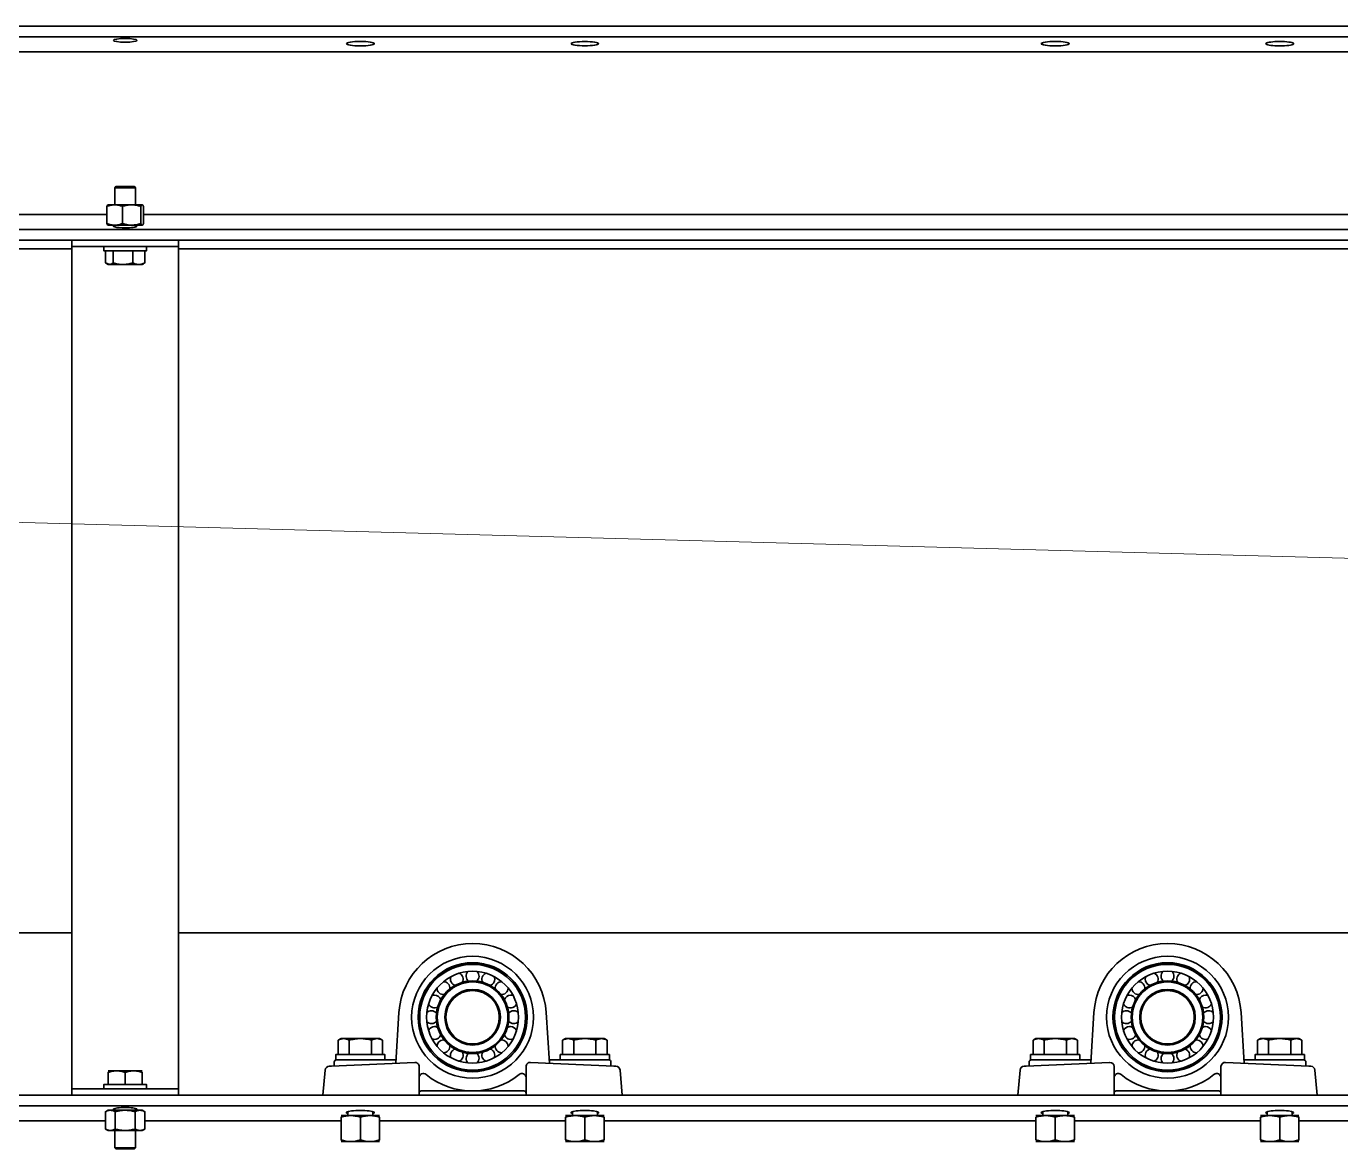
# Model space of a CAD drawing. Header units: millimetres. Extents: x -8400 to 8400, y -5940 to 5940.
# Drawn here: x -4693 to -4078, y 3916 to 4441 of the extents above; entities that cross this region are included whole.
import ezdxf

# ---------------------------------------------------------------- set-up
doc = ezdxf.new("R2010")
doc.units = ezdxf.units.MM
doc.layers.add('粗实线层', color=7, linetype='Continuous', lineweight=35)
doc.layers.add('细实线层', color=7, linetype='Continuous', lineweight=18)

# ---------------------------------------------------------------- blocks, each defined once
blk = doc.blocks.new('*X13')
at = {"layer": '细实线层', "color": 0}
blk.add_line((0, 0), (-2359.72, 63.78), dxfattribs=at)

msp = doc.modelspace()

# ---------------------------------------------------------------- linework, layer by layer
at = {"layer": '粗实线层', "linetype": 'Continuous', "lineweight": 35}
for points in [[(-1771.342, 4438.337), (-1771.342, 4440.77), (-5571.342, 4440.77), (-5571.342, 4438.337)], [(-1771.342, 4435.771), (-5571.342, 4435.771)], [(-5528.295, 4428.77), (-1814.389, 4428.77)], [(-4641.476, 4357.271), (-4641.476, 4365.284), (-4641.963, 4365.77), (-4642.077, 4365.77), (-4642.414, 4365.77), (-4642.956, 4365.77), (-4643.675, 4365.77), (-4644.534, 4365.77), (-4645.487, 4365.77), (-4646.484, 4365.77), (-4647.474, 4365.77), (-4648.405, 4365.77), (-4649.228, 4365.77), (-4649.901, 4365.77), (-4650.387, 4365.77), (-4650.637, 4365.77), (-4650.721, 4365.77), (-4651.208, 4365.284), (-4651.208, 4357.271)], [(-4641.476, 4365.284), (-4641.584, 4365.284), (-4641.905, 4365.284), (-4642.422, 4365.284), (-4643.115, 4365.284), (-4643.951, 4365.284), (-4644.893, 4365.284), (-4645.901, 4365.284), (-4646.927, 4365.284), (-4647.928, 4365.284), (-4648.858, 4365.284), (-4649.676, 4365.284), (-4650.346, 4365.284), (-4650.837, 4365.284), (-4651.114, 4365.284), (-4651.208, 4365.284)], [(-4654.829, 4352.771), (-5528.295, 4352.771)], [(-4654.875, 4356.556), (-4654.727, 4356.852), (-4654.578, 4357.078), (-4654.502, 4357.161), (-4654.427, 4357.221), (-4654.411, 4357.231)], [(-4654.414, 4357.229), (-4654.342, 4357.271), (-4654.208, 4357.271), (-4653.81, 4357.271), (-4653.162, 4357.271), (-4652.285, 4357.271), (-4651.21, 4357.271), (-4650.033, 4357.271), (-4648.745, 4357.271), (-4647.383, 4357.271), (-4645.99, 4357.271), (-4644.607, 4357.271), (-4643.278, 4357.271), (-4643.817, 4357.258), (-4644.356, 4357.222), (-4644.892, 4357.161), (-4645.427, 4357.079), (-4645.694, 4357.03), (-4645.961, 4356.976), (-4646.094, 4356.947), (-4646.227, 4356.916), (-4646.36, 4356.885), (-4646.493, 4356.852), (-4647.021, 4356.712), (-4647.544, 4356.556)], [(-4639.011, 4356.556), (-4639.53, 4356.71), (-4640.053, 4356.85), (-4640.58, 4356.972), (-4641.112, 4357.076), (-4641.38, 4357.12), (-4641.649, 4357.159), (-4641.785, 4357.177), (-4641.92, 4357.193), (-4641.988, 4357.201), (-4642.056, 4357.208), (-4642.124, 4357.214), (-4642.192, 4357.221), (-4642.736, 4357.258), (-4643.278, 4357.271), (-4642.041, 4357.271), (-4640.935, 4357.271), (-4639.993, 4357.271), (-4639.244, 4357.271), (-4638.711, 4357.271), (-4638.41, 4357.271), (-4638.429, 4357.27), (-4638.448, 4357.267), (-4638.467, 4357.263), (-4638.487, 4357.258), (-4638.525, 4357.242), (-4638.563, 4357.221), (-4638.639, 4357.16), (-4638.714, 4357.077), (-4638.863, 4356.852), (-4639.011, 4356.556), (-4639.011, 4348.485), (-4638.863, 4348.189), (-4638.714, 4347.963), (-4638.638, 4347.88), (-4638.563, 4347.82), (-4638.487, 4347.783), (-4638.41, 4347.771), (-4638.711, 4347.771), (-4639.244, 4347.771), (-4639.993, 4347.771), (-4640.935, 4347.771), (-4642.041, 4347.771), (-4643.278, 4347.771), (-4642.736, 4347.783), (-4642.192, 4347.82), (-4642.124, 4347.826), (-4642.056, 4347.833), (-4641.988, 4347.84), (-4641.92, 4347.847), (-4641.785, 4347.864), (-4641.649, 4347.881), (-4641.38, 4347.92), (-4641.112, 4347.965), (-4640.58, 4348.068), (-4640.053, 4348.191), (-4639.53, 4348.33), (-4639.011, 4348.485)], [(-4638.41, 4347.771), (-4638.391, 4347.771), (-4638.372, 4347.773), (-4638.353, 4347.777), (-4638.333, 4347.783), (-4638.295, 4347.798), (-4638.257, 4347.82), (-4638.181, 4347.88), (-4638.106, 4347.963), (-4637.957, 4348.189), (-4637.809, 4348.485), (-4637.809, 4356.556), (-4637.957, 4356.852), (-4638.106, 4357.078), (-4638.182, 4357.161), (-4638.257, 4357.221), (-4638.333, 4357.258), (-4638.41, 4357.271)], [(-3699.842, 4352.771), (-4637.789, 4352.771)], [(-4647.544, 4348.485), (-4647.021, 4348.329), (-4646.493, 4348.189), (-4646.36, 4348.156), (-4646.227, 4348.125), (-4646.094, 4348.094), (-4645.961, 4348.066), (-4645.694, 4348.011), (-4645.427, 4347.962), (-4644.892, 4347.879), (-4644.356, 4347.82), (-4643.817, 4347.783), (-4643.278, 4347.771), (-4644.607, 4347.771), (-4645.99, 4347.771), (-4647.383, 4347.771), (-4648.745, 4347.771), (-4650.033, 4347.771), (-4651.21, 4347.771), (-4652.238, 4347.771), (-4653.087, 4347.771), (-4653.732, 4347.771), (-4654.152, 4347.771), (-4654.334, 4347.771), (-4654.274, 4347.771), (-4654.293, 4347.771), (-4654.312, 4347.773), (-4654.332, 4347.777), (-4654.351, 4347.783), (-4654.389, 4347.798), (-4654.427, 4347.82), (-4654.503, 4347.88), (-4654.578, 4347.963), (-4654.727, 4348.189), (-4654.875, 4348.485)], [(-4651.208, 4347.771), (-4651.208, 4346.935)], [(-4641.591, 4347.771), (-4641.152, 4347.621), (-4640.901, 4347.462), (-4640.847, 4347.298), (-4640.993, 4347.136), (-4641.333, 4346.981), (-4641.855, 4346.838), (-4642.54, 4346.714), (-4643.363, 4346.613), (-4644.294, 4346.537), (-4645.299, 4346.491), (-4646.342, 4346.475)], [(-4641.476, 4346.935), (-4641.476, 4347.771)], [(-5571.342, 4345.771), (-1771.342, 4345.771)], [(-5571.342, 4343.204), (-5571.342, 4340.771), (-1771.342, 4340.771), (-1771.342, 4343.204)], [(-4671.333, 4336.707), (-5540.84, 4336.707)], [(-4671.342, 3943.771), (-4671.342, 3943.872), (-4671.342, 3944.173), (-4671.342, 3944.649), (-4671.342, 3945.271), (-4671.342, 3945.994), (-4671.342, 3946.77), (-4671.342, 4334.77), (-4671.342, 4335.547), (-4671.342, 4336.271), (-4671.342, 4336.892), (-4671.342, 4337.369), (-4671.342, 4337.668), (-4671.342, 4337.77)], [(-4656.342, 4337.77), (-4656.342, 4335.771), (-4656.15, 4335.771), (-4655.579, 4335.771), (-4654.931, 4335.771), (-4654.102, 4335.771), (-4653.112, 4335.771), (-4651.981, 4335.771), (-4650.731, 4335.771), (-4649.39, 4335.771), (-4647.985, 4335.771), (-4646.546, 4335.771), (-4645.103, 4335.771), (-4643.685, 4335.771), (-4642.323, 4335.771), (-4641.045, 4335.771), (-4639.878, 4335.771), (-4638.846, 4335.771), (-4637.97, 4335.771), (-4637.269, 4335.771), (-4636.758, 4335.771), (-4636.446, 4335.771), (-4636.342, 4335.771), (-4636.342, 4337.77)], [(-4653.732, 4329.37), (-4653.956, 4329.383), (-4654.179, 4329.419), (-4654.401, 4329.479), (-4654.623, 4329.562), (-4654.734, 4329.611), (-4654.844, 4329.665), (-4654.9, 4329.694), (-4654.955, 4329.725), (-4655.01, 4329.756), (-4655.065, 4329.789), (-4655.284, 4329.929), (-4655.501, 4330.085), (-4655.501, 4335.771)], [(-4642.804, 4335.771), (-4642.804, 4330.085), (-4643.932, 4329.789), (-4645.07, 4329.563), (-4645.643, 4329.48), (-4646.22, 4329.42), (-4646.8, 4329.383), (-4647.383, 4329.37), (-4647.529, 4329.371), (-4647.675, 4329.374), (-4647.821, 4329.378), (-4647.967, 4329.383), (-4648.258, 4329.399), (-4648.548, 4329.42), (-4649.126, 4329.481), (-4649.699, 4329.563), (-4650.837, 4329.789), (-4651.963, 4330.085), (-4651.963, 4335.771)], [(-4637.183, 4330.085), (-4637.398, 4329.931), (-4637.615, 4329.791), (-4637.834, 4329.669), (-4638.054, 4329.565), (-4638.165, 4329.52), (-4638.277, 4329.481), (-4638.333, 4329.463), (-4638.389, 4329.448), (-4638.417, 4329.44), (-4638.446, 4329.433), (-4638.474, 4329.426), (-4638.502, 4329.42), (-4638.727, 4329.383), (-4638.952, 4329.37), (-4638.532, 4329.37), (-4638.35, 4329.37), (-4638.41, 4329.37), (-4638.711, 4329.37), (-4639.244, 4329.37), (-4639.993, 4329.37), (-4639.635, 4329.383), (-4639.279, 4329.42), (-4638.926, 4329.48), (-4638.574, 4329.563), (-4637.875, 4329.789), (-4637.183, 4330.085), (-4637.183, 4335.771)], [(-3731.342, 4315.767), (-3731.342, 4336.707), (-4621.351, 4336.707)], [(-4621.342, 4337.77), (-4621.342, 4337.668), (-4621.342, 4337.369), (-4621.342, 4336.892), (-4621.342, 4336.271), (-4621.342, 4335.547), (-4621.342, 4334.77), (-4621.342, 3946.77), (-4621.342, 3945.994), (-4621.342, 3945.271), (-4621.342, 3944.649), (-4621.342, 3944.173), (-4621.342, 3943.872), (-4621.342, 3943.771)], [(-4655.501, 4330.085), (-4654.809, 4329.789), (-4654.11, 4329.563), (-4653.758, 4329.48), (-4653.405, 4329.42), (-4653.049, 4329.383), (-4652.691, 4329.37)], [(-4655.002, 4329.752), (-4654.342, 4329.37)], [(-4651.963, 4330.085), (-4652.178, 4329.931), (-4652.395, 4329.791), (-4652.613, 4329.669), (-4652.834, 4329.565), (-4652.945, 4329.52), (-4653.057, 4329.481), (-4653.113, 4329.463), (-4653.169, 4329.448), (-4653.197, 4329.44), (-4653.225, 4329.433), (-4653.253, 4329.426), (-4653.282, 4329.42), (-4653.507, 4329.383), (-4653.732, 4329.37), (-4653.087, 4329.37), (-4652.238, 4329.37), (-4651.21, 4329.37), (-4650.033, 4329.37), (-4648.745, 4329.37), (-4647.383, 4329.37), (-4645.99, 4329.37), (-4644.607, 4329.37), (-4643.278, 4329.37), (-4642.041, 4329.37), (-4640.935, 4329.37), (-4639.993, 4329.37), (-4640.083, 4329.371), (-4640.172, 4329.374), (-4640.262, 4329.378), (-4640.352, 4329.383), (-4640.53, 4329.399), (-4640.708, 4329.42), (-4641.063, 4329.481), (-4641.415, 4329.563), (-4642.113, 4329.789), (-4642.804, 4330.085)], [(-4638.342, 4329.37), (-4637.681, 4329.752)], [(-5541.326, 4016.707), (-4671.333, 4016.707)], [(-4621.351, 4016.707), (-3751.358, 4016.707)], [(-4546.734, 3959.771), (-4546.734, 3966.466), (-4546.094, 3966.8), (-4545.448, 3967.054), (-4545.123, 3967.147), (-4544.796, 3967.215), (-4544.467, 3967.256), (-4544.136, 3967.27), (-4544.053, 3967.269), (-4543.971, 3967.267), (-4543.929, 3967.265), (-4543.888, 3967.263), (-4543.846, 3967.259), (-4543.805, 3967.256), (-4543.64, 3967.239), (-4543.475, 3967.215), (-4543.148, 3967.146), (-4542.822, 3967.053), (-4542.177, 3966.799), (-4541.538, 3966.466), (-4541.538, 3959.771)], [(-4531.146, 3959.771), (-4531.146, 3966.466), (-4531.778, 3966.64), (-4532.415, 3966.797), (-4533.057, 3966.935), (-4533.705, 3967.052), (-4534.031, 3967.102), (-4534.359, 3967.146), (-4534.524, 3967.166), (-4534.689, 3967.184), (-4534.771, 3967.192), (-4534.854, 3967.2), (-4534.937, 3967.207), (-4535.02, 3967.215), (-4535.682, 3967.256), (-4536.342, 3967.27), (-4537.905, 3967.27), (-4539.42, 3967.27), (-4540.842, 3967.27), (-4542.127, 3967.27), (-4543.236, 3967.27), (-4544.136, 3967.27), (-4544.799, 3967.27), (-4545.205, 3967.27), (-4545.342, 3967.27), (-4546.734, 3966.466)], [(-4541.538, 3966.466), (-4540.901, 3966.642), (-4540.258, 3966.8), (-4540.096, 3966.837), (-4539.934, 3966.872), (-4539.772, 3966.906), (-4539.61, 3966.939), (-4539.285, 3967), (-4538.96, 3967.055), (-4538.308, 3967.148), (-4537.655, 3967.215), (-4536.999, 3967.257), (-4536.342, 3967.27), (-4534.779, 3967.27), (-4533.264, 3967.27), (-4531.842, 3967.27), (-4530.557, 3967.27), (-4529.448, 3967.27), (-4528.548, 3967.27), (-4528.465, 3967.269), (-4528.382, 3967.267), (-4528.341, 3967.265), (-4528.299, 3967.263), (-4528.258, 3967.259), (-4528.216, 3967.256), (-4528.051, 3967.239), (-4527.887, 3967.215), (-4527.559, 3967.146), (-4527.234, 3967.053), (-4526.588, 3966.799), (-4525.95, 3966.466), (-4525.95, 3959.771)], [(-4531.146, 3966.466), (-4530.506, 3966.8), (-4529.86, 3967.054), (-4529.535, 3967.147), (-4529.208, 3967.215), (-4528.879, 3967.256), (-4528.548, 3967.27), (-4527.885, 3967.27), (-4527.479, 3967.27), (-4527.342, 3967.27), (-4525.95, 3966.466)], [(-4441.734, 3966.466), (-4440.342, 3967.27), (-4440.205, 3967.27), (-4439.799, 3967.27), (-4439.136, 3967.27), (-4439.467, 3967.256), (-4439.796, 3967.215), (-4440.123, 3967.147), (-4440.449, 3967.054), (-4441.094, 3966.8), (-4441.734, 3966.466), (-4441.734, 3959.771)], [(-4420.95, 3959.771), (-4420.95, 3966.466), (-4421.588, 3966.799), (-4422.234, 3967.053), (-4422.559, 3967.146), (-4422.887, 3967.215), (-4423.051, 3967.239), (-4423.216, 3967.256), (-4423.258, 3967.259), (-4423.299, 3967.263), (-4423.341, 3967.265), (-4423.382, 3967.267), (-4423.465, 3967.269), (-4423.548, 3967.27), (-4424.448, 3967.27), (-4425.557, 3967.27), (-4426.842, 3967.27), (-4428.264, 3967.27), (-4429.779, 3967.27), (-4431.342, 3967.27), (-4432.905, 3967.27), (-4434.42, 3967.27), (-4435.842, 3967.27), (-4437.127, 3967.27), (-4438.236, 3967.27), (-4439.136, 3967.27), (-4439.053, 3967.269), (-4438.971, 3967.267), (-4438.929, 3967.265), (-4438.888, 3967.263), (-4438.846, 3967.259), (-4438.805, 3967.256), (-4438.64, 3967.239), (-4438.475, 3967.215), (-4438.148, 3967.146), (-4437.822, 3967.053), (-4437.177, 3966.799), (-4436.538, 3966.466), (-4436.538, 3959.771)], [(-4436.538, 3966.466), (-4435.901, 3966.642), (-4435.258, 3966.8), (-4435.096, 3966.837), (-4434.934, 3966.872), (-4434.772, 3966.906), (-4434.61, 3966.939), (-4434.285, 3967), (-4433.96, 3967.055), (-4433.308, 3967.148), (-4432.655, 3967.215), (-4431.999, 3967.257), (-4431.342, 3967.27), (-4430.682, 3967.256), (-4430.02, 3967.215), (-4429.937, 3967.207), (-4429.854, 3967.2), (-4429.771, 3967.192), (-4429.689, 3967.184), (-4429.524, 3967.166), (-4429.359, 3967.146), (-4429.031, 3967.102), (-4428.705, 3967.052), (-4428.057, 3966.935), (-4427.415, 3966.797), (-4426.778, 3966.64), (-4426.146, 3966.466), (-4426.146, 3959.771)], [(-4426.146, 3966.466), (-4425.506, 3966.8), (-4424.86, 3967.054), (-4424.535, 3967.147), (-4424.208, 3967.215), (-4423.879, 3967.256), (-4423.548, 3967.27), (-4422.885, 3967.27), (-4422.479, 3967.27), (-4422.342, 3967.27), (-4420.95, 3966.466)], [(-4221.734, 3959.771), (-4221.734, 3966.466), (-4221.094, 3966.8), (-4220.448, 3967.054), (-4220.123, 3967.147), (-4219.796, 3967.215), (-4219.467, 3967.256), (-4219.136, 3967.27), (-4219.054, 3967.269), (-4218.971, 3967.267), (-4218.929, 3967.265), (-4218.888, 3967.263), (-4218.846, 3967.259), (-4218.805, 3967.256), (-4218.64, 3967.239), (-4218.475, 3967.215), (-4218.148, 3967.146), (-4217.822, 3967.053), (-4217.177, 3966.799), (-4216.538, 3966.466)], [(-4200.95, 3959.771), (-4200.95, 3966.466), (-4201.588, 3966.799), (-4202.234, 3967.053), (-4202.559, 3967.146), (-4202.887, 3967.215), (-4203.051, 3967.239), (-4203.216, 3967.256), (-4203.258, 3967.259), (-4203.299, 3967.263), (-4203.341, 3967.265), (-4203.382, 3967.267), (-4203.465, 3967.269), (-4203.548, 3967.27), (-4204.448, 3967.27), (-4205.557, 3967.27), (-4206.842, 3967.27), (-4208.264, 3967.27), (-4209.779, 3967.27), (-4211.342, 3967.27), (-4212.905, 3967.27), (-4214.42, 3967.27), (-4215.842, 3967.27), (-4217.127, 3967.27), (-4218.236, 3967.27), (-4219.136, 3967.27), (-4219.799, 3967.27), (-4220.205, 3967.27), (-4220.342, 3967.27), (-4221.734, 3966.466)], [(-4216.538, 3959.771), (-4216.538, 3966.466), (-4215.901, 3966.642), (-4215.258, 3966.8), (-4215.096, 3966.837), (-4214.934, 3966.872), (-4214.772, 3966.906), (-4214.61, 3966.939), (-4214.285, 3967), (-4213.96, 3967.055), (-4213.308, 3967.148), (-4212.655, 3967.215), (-4211.999, 3967.257), (-4211.342, 3967.27), (-4210.682, 3967.256), (-4210.02, 3967.215), (-4209.937, 3967.207), (-4209.854, 3967.2), (-4209.771, 3967.192), (-4209.689, 3967.184), (-4209.524, 3967.166), (-4209.359, 3967.146), (-4209.031, 3967.102), (-4208.705, 3967.052), (-4208.057, 3966.935), (-4207.415, 3966.797), (-4206.778, 3966.64), (-4206.146, 3966.466), (-4206.146, 3959.771)], [(-4206.146, 3966.466), (-4205.506, 3966.8), (-4204.86, 3967.054), (-4204.535, 3967.147), (-4204.208, 3967.215), (-4203.879, 3967.256), (-4203.548, 3967.27), (-4202.885, 3967.27), (-4202.479, 3967.27), (-4202.342, 3967.27), (-4200.95, 3966.466)], [(-4111.538, 3966.466), (-4112.177, 3966.799), (-4112.822, 3967.053), (-4113.148, 3967.146), (-4113.475, 3967.215), (-4113.64, 3967.239), (-4113.805, 3967.256), (-4113.846, 3967.259), (-4113.888, 3967.263), (-4113.929, 3967.265), (-4113.971, 3967.267), (-4114.053, 3967.269), (-4114.136, 3967.27), (-4114.799, 3967.27), (-4115.205, 3967.27), (-4115.342, 3967.27), (-4116.734, 3966.466), (-4116.094, 3966.8), (-4115.449, 3967.054), (-4115.123, 3967.147), (-4114.796, 3967.215), (-4114.467, 3967.256), (-4114.136, 3967.27), (-4113.236, 3967.27), (-4112.127, 3967.27), (-4110.842, 3967.27), (-4109.42, 3967.27), (-4107.905, 3967.27), (-4106.342, 3967.27), (-4105.682, 3967.256), (-4105.02, 3967.215), (-4104.937, 3967.207), (-4104.854, 3967.2), (-4104.771, 3967.192), (-4104.689, 3967.184), (-4104.524, 3967.166), (-4104.359, 3967.146), (-4104.031, 3967.102), (-4103.705, 3967.052), (-4103.057, 3966.935), (-4102.415, 3966.797), (-4101.778, 3966.64), (-4101.146, 3966.466)], [(-4116.734, 3966.466), (-4116.734, 3959.771)], [(-4111.538, 3959.771), (-4111.538, 3966.466), (-4110.901, 3966.642), (-4110.258, 3966.8), (-4110.096, 3966.837), (-4109.934, 3966.872), (-4109.772, 3966.906), (-4109.61, 3966.939), (-4109.285, 3967), (-4108.96, 3967.055), (-4108.308, 3967.148), (-4107.655, 3967.215), (-4107, 3967.257), (-4106.342, 3967.27), (-4104.779, 3967.27), (-4103.264, 3967.27), (-4101.842, 3967.27), (-4100.557, 3967.27), (-4099.448, 3967.27), (-4098.548, 3967.27), (-4098.465, 3967.269), (-4098.382, 3967.267), (-4098.341, 3967.265), (-4098.299, 3967.263), (-4098.258, 3967.259), (-4098.216, 3967.256), (-4098.051, 3967.239), (-4097.887, 3967.215), (-4097.559, 3967.146), (-4097.234, 3967.053), (-4096.588, 3966.799), (-4095.95, 3966.466), (-4095.95, 3959.771)], [(-4095.95, 3966.466), (-4097.342, 3967.27), (-4097.479, 3967.27), (-4097.885, 3967.27), (-4098.548, 3967.27), (-4098.879, 3967.256), (-4099.208, 3967.215), (-4099.535, 3967.147), (-4099.86, 3967.054), (-4100.506, 3966.8), (-4101.146, 3966.466), (-4101.146, 3959.771)], [(-4524.842, 3957.27), (-4524.842, 3959.771), (-4524.949, 3959.771), (-4525.268, 3959.771), (-4525.794, 3959.771), (-4526.516, 3959.771), (-4527.421, 3959.771), (-4528.493, 3959.771), (-4529.71, 3959.771), (-4531.051, 3959.771), (-4532.491, 3959.771), (-4534.002, 3959.771), (-4535.557, 3959.771), (-4537.127, 3959.771), (-4538.682, 3959.771), (-4540.193, 3959.771), (-4541.633, 3959.771), (-4542.974, 3959.771), (-4544.191, 3959.771), (-4545.263, 3959.771), (-4546.168, 3959.771), (-4546.89, 3959.771), (-4547.415, 3959.771), (-4547.735, 3959.771), (-4547.842, 3959.771), (-4547.842, 3957.27), (-4547.731, 3957.27), (-4547.4, 3957.27), (-4546.856, 3957.27), (-4546.11, 3957.27), (-4545.174, 3957.27), (-4544.069, 3957.27), (-4542.814, 3957.27), (-4541.434, 3957.27), (-4539.956, 3957.27), (-4538.409, 3957.27), (-4536.821, 3957.27), (-4535.224, 3957.27), (-4533.649, 3957.27), (-4532.126, 3957.27), (-4530.684, 3957.27), (-4529.352, 3957.27), (-4528.154, 3957.27), (-4519.661, 3957.27)], [(-4486.842, 3960.537), (-4486.842, 3960.535)], [(-4486.681, 3960.509), (-4486.442, 3960.271), (-4486.337, 3960.271), (-4486.029, 3960.271), (-4485.545, 3960.271), (-4484.922, 3960.271), (-4484.212, 3960.271), (-4483.472, 3960.271), (-4482.762, 3960.271), (-4482.139, 3960.271), (-4481.655, 3960.271), (-4481.347, 3960.271), (-4481.242, 3960.271), (-4481.003, 3960.509)], [(-4480.842, 3960.535), (-4480.842, 3960.536), (-4480.842, 3960.537)], [(-4448.023, 3957.27), (-4439.53, 3957.27), (-4438.332, 3957.27), (-4437, 3957.27), (-4435.558, 3957.27), (-4434.035, 3957.27), (-4432.459, 3957.27), (-4430.863, 3957.27), (-4429.275, 3957.27), (-4427.728, 3957.27), (-4426.25, 3957.27), (-4424.87, 3957.27), (-4423.615, 3957.27), (-4422.51, 3957.27), (-4421.574, 3957.27), (-4420.828, 3957.27), (-4420.284, 3957.27), (-4419.953, 3957.27), (-4419.842, 3957.27), (-4419.842, 3959.771), (-4419.949, 3959.771), (-4420.268, 3959.771), (-4420.794, 3959.771), (-4421.516, 3959.771), (-4422.421, 3959.771), (-4423.493, 3959.771), (-4424.71, 3959.771), (-4426.051, 3959.771), (-4427.491, 3959.771), (-4429.002, 3959.771), (-4430.557, 3959.771), (-4432.127, 3959.771), (-4433.682, 3959.771), (-4435.193, 3959.771), (-4436.633, 3959.771), (-4437.974, 3959.771), (-4439.191, 3959.771), (-4440.263, 3959.771), (-4441.168, 3959.771), (-4441.89, 3959.771), (-4442.416, 3959.771), (-4442.735, 3959.771), (-4442.842, 3959.771), (-4442.842, 3957.27)], [(-4199.842, 3957.27), (-4199.842, 3959.771), (-4199.949, 3959.771), (-4200.268, 3959.771), (-4200.794, 3959.771), (-4201.516, 3959.771), (-4202.421, 3959.771), (-4203.493, 3959.771), (-4204.71, 3959.771), (-4206.051, 3959.771), (-4207.491, 3959.771), (-4209.002, 3959.771), (-4210.557, 3959.771), (-4212.127, 3959.771), (-4213.682, 3959.771), (-4215.193, 3959.771), (-4216.633, 3959.771), (-4217.974, 3959.771), (-4219.191, 3959.771), (-4220.263, 3959.771), (-4221.168, 3959.771), (-4221.89, 3959.771), (-4222.416, 3959.771), (-4222.735, 3959.771), (-4222.842, 3959.771), (-4222.842, 3957.27), (-4222.731, 3957.27), (-4222.4, 3957.27), (-4221.856, 3957.27), (-4221.109, 3957.27), (-4220.174, 3957.27), (-4219.069, 3957.27), (-4217.814, 3957.27), (-4216.434, 3957.27), (-4214.956, 3957.27), (-4213.409, 3957.27), (-4211.821, 3957.27), (-4210.224, 3957.27), (-4208.649, 3957.27), (-4207.126, 3957.27), (-4205.684, 3957.27), (-4204.352, 3957.27), (-4203.154, 3957.27)], [(-4161.842, 3960.537), (-4161.842, 3960.535)], [(-4161.681, 3960.509), (-4161.442, 3960.271), (-4161.337, 3960.271), (-4161.029, 3960.271), (-4160.545, 3960.271), (-4159.922, 3960.271), (-4159.212, 3960.271), (-4158.472, 3960.271), (-4157.762, 3960.271), (-4157.139, 3960.271), (-4156.655, 3960.271), (-4156.347, 3960.271), (-4156.242, 3960.271), (-4156.003, 3960.509)], [(-4155.842, 3960.535), (-4155.842, 3960.536), (-4155.842, 3960.537)], [(-4114.53, 3957.27), (-4113.332, 3957.27), (-4112, 3957.27), (-4110.558, 3957.27), (-4109.034, 3957.27), (-4107.459, 3957.27), (-4105.863, 3957.27), (-4104.275, 3957.27), (-4102.728, 3957.27), (-4101.25, 3957.27), (-4099.87, 3957.27), (-4098.615, 3957.27), (-4097.51, 3957.27), (-4096.574, 3957.27), (-4095.828, 3957.27), (-4095.284, 3957.27), (-4094.953, 3957.27), (-4094.842, 3957.27), (-4094.842, 3959.771), (-4094.949, 3959.771), (-4095.268, 3959.771), (-4095.794, 3959.771), (-4096.516, 3959.771), (-4097.421, 3959.771), (-4098.493, 3959.771), (-4099.71, 3959.771), (-4101.051, 3959.771), (-4102.491, 3959.771), (-4104.002, 3959.771), (-4105.557, 3959.771), (-4107.127, 3959.771), (-4108.682, 3959.771), (-4110.193, 3959.771), (-4111.633, 3959.771), (-4112.974, 3959.771), (-4114.191, 3959.771), (-4115.263, 3959.771), (-4116.168, 3959.771), (-4116.89, 3959.771), (-4117.416, 3959.771), (-4117.735, 3959.771), (-4117.842, 3959.771), (-4117.842, 3957.27)], [(-4549.902, 3954.413), (-4510.932, 3956.168)], [(-4519.661, 3957.27), (-4538.995, 3957.27)], [(-4508.842, 3940.771), (-4508.842, 3954.17)], [(-4458.842, 3954.17), (-4458.842, 3940.771)], [(-4224.902, 3954.413), (-4185.932, 3956.168)], [(-4194.661, 3957.27), (-4213.996, 3957.27)], [(-4194.661, 3957.27), (-4203.154, 3957.27)], [(-4183.842, 3940.771), (-4183.842, 3954.17)], [(-4123.023, 3957.27), (-4114.53, 3957.27)], [(-4103.688, 3957.27), (-4123.023, 3957.27)], [(-4654.342, 3952.17), (-4654.22, 3952.17), (-4653.859, 3952.17), (-4653.27, 3952.17), (-4652.47, 3952.17), (-4651.484, 3952.17), (-4650.342, 3952.17), (-4650.851, 3952.158), (-4651.358, 3952.121), (-4651.862, 3952.061), (-4652.362, 3951.978), (-4653.357, 3951.752), (-4654.342, 3951.456), (-4654.342, 3945.771)], [(-4638.342, 3945.771), (-4638.342, 3951.456), (-4639.325, 3951.752), (-4640.319, 3951.978), (-4640.82, 3952.061), (-4641.324, 3952.121), (-4641.578, 3952.143), (-4641.832, 3952.158), (-4641.959, 3952.164), (-4642.087, 3952.167), (-4642.215, 3952.17), (-4642.342, 3952.17), (-4643.606, 3952.17), (-4644.953, 3952.17), (-4646.342, 3952.17), (-4647.731, 3952.17), (-4649.078, 3952.17), (-4650.342, 3952.17), (-4650.215, 3952.17), (-4650.087, 3952.167), (-4649.959, 3952.164), (-4649.832, 3952.158), (-4649.578, 3952.143), (-4649.324, 3952.121), (-4648.82, 3952.061), (-4648.319, 3951.978), (-4647.325, 3951.752), (-4646.342, 3951.456)], [(-4638.342, 3952.17), (-4638.463, 3952.17), (-4638.824, 3952.17), (-4639.414, 3952.17), (-4640.214, 3952.17), (-4641.2, 3952.17), (-4642.342, 3952.17), (-4642.852, 3952.158), (-4643.358, 3952.121), (-4643.862, 3952.061), (-4644.362, 3951.978), (-4645.357, 3951.752), (-4646.342, 3951.456), (-4646.342, 3945.771)], [(-4413.842, 3940.771), (-4414.872, 3952.545)], [(-4088.842, 3940.771), (-4089.872, 3952.545)], [(-1771.342, 3938.337), (-1771.342, 3940.771), (-5571.342, 3940.771), (-5571.342, 3938.337)], [(-4636.342, 3943.771), (-4636.342, 3945.771), (-4636.444, 3945.771), (-4636.747, 3945.771), (-4637.246, 3945.771), (-4637.929, 3945.771), (-4638.784, 3945.771), (-4639.793, 3945.771), (-4640.936, 3945.771), (-4642.188, 3945.771), (-4643.525, 3945.771), (-4644.919, 3945.771), (-4646.342, 3945.771), (-4647.765, 3945.771), (-4649.159, 3945.771), (-4650.496, 3945.771), (-4651.748, 3945.771), (-4652.891, 3945.771), (-4653.899, 3945.771), (-4654.754, 3945.771), (-4655.438, 3945.771), (-4655.937, 3945.771), (-4656.24, 3945.771), (-4656.342, 3945.771), (-4656.342, 3943.771)], [(-1771.342, 3935.77), (-5571.342, 3935.77)], [(-4651.208, 3934.606), (-4651.208, 3933.77)], [(-4641.476, 3933.77), (-4641.476, 3934.606)], [(-4747.336, 3928.771), (-4655.542, 3928.771)], [(-4655.58, 3933.056), (-4655.58, 3924.985), (-4655.011, 3924.689), (-4654.437, 3924.463), (-4654.148, 3924.38), (-4653.857, 3924.32), (-4653.564, 3924.283), (-4653.27, 3924.271), (-4653.859, 3924.271), (-4654.22, 3924.271), (-4654.342, 3924.271), (-4655.58, 3924.985)], [(-4637.104, 3924.985), (-4638.342, 3924.271), (-4638.463, 3924.271), (-4638.824, 3924.271), (-4639.414, 3924.271), (-4640.214, 3924.271), (-4641.2, 3924.271), (-4642.342, 3924.271), (-4643.606, 3924.271), (-4644.953, 3924.271), (-4646.342, 3924.271), (-4647.731, 3924.271), (-4649.078, 3924.271), (-4650.342, 3924.271), (-4651.484, 3924.271), (-4652.47, 3924.271), (-4653.27, 3924.271), (-4653.197, 3924.271), (-4653.123, 3924.273), (-4653.049, 3924.277), (-4652.976, 3924.283), (-4652.829, 3924.298), (-4652.683, 3924.32), (-4652.391, 3924.38), (-4652.102, 3924.463), (-4651.529, 3924.689), (-4650.961, 3924.985), (-4650.961, 3933.056)], [(-4637.104, 3933.056), (-4637.104, 3924.985), (-4637.672, 3924.689), (-4638.246, 3924.463), (-4638.535, 3924.38), (-4638.826, 3924.32), (-4638.972, 3924.298), (-4639.119, 3924.283), (-4639.193, 3924.277), (-4639.267, 3924.273), (-4639.34, 3924.271), (-4639.414, 3924.271), (-4639.708, 3924.283), (-4640, 3924.32), (-4640.291, 3924.38), (-4640.58, 3924.463), (-4641.154, 3924.689), (-4641.723, 3924.985), (-4641.723, 3933.056)], [(-4637.076, 3928.771), (-4545.283, 3928.771)], [(-4545.342, 3931.27), (-4545.205, 3931.27), (-4544.799, 3931.27), (-4544.136, 3931.27), (-4543.236, 3931.27), (-4542.127, 3931.27), (-4540.842, 3931.27), (-4540.985, 3931.27), (-4541.129, 3931.267), (-4541.201, 3931.265), (-4541.273, 3931.262), (-4541.344, 3931.26), (-4541.416, 3931.256), (-4541.702, 3931.239), (-4541.987, 3931.215), (-4542.554, 3931.147), (-4543.118, 3931.053), (-4544.236, 3930.799), (-4545.342, 3930.467), (-4545.342, 3919.874), (-4544.233, 3919.541), (-4543.115, 3919.287), (-4542.552, 3919.194), (-4541.985, 3919.126), (-4541.415, 3919.084), (-4540.842, 3919.07), (-4540.699, 3919.072), (-4540.555, 3919.074), (-4540.483, 3919.076), (-4540.411, 3919.078), (-4540.34, 3919.081), (-4540.268, 3919.084), (-4539.982, 3919.102), (-4539.697, 3919.126), (-4539.13, 3919.195), (-4538.566, 3919.287), (-4537.448, 3919.541), (-4536.342, 3919.874), (-4536.342, 3930.467)], [(-4542.192, 3933.082), (-4542.192, 3931.27)], [(-4536.342, 3919.874), (-4535.233, 3919.541), (-4534.115, 3919.287), (-4533.552, 3919.194), (-4532.985, 3919.126), (-4532.415, 3919.084), (-4531.842, 3919.07), (-4531.699, 3919.072), (-4531.555, 3919.074), (-4531.483, 3919.076), (-4531.411, 3919.078), (-4531.34, 3919.081), (-4531.268, 3919.084), (-4530.982, 3919.102), (-4530.697, 3919.126), (-4530.13, 3919.195), (-4529.566, 3919.287), (-4528.448, 3919.541), (-4527.342, 3919.874), (-4527.342, 3930.467), (-4528.45, 3930.8), (-4529.569, 3931.054), (-4530.132, 3931.147), (-4530.699, 3931.215), (-4531.269, 3931.256), (-4531.842, 3931.27), (-4530.557, 3931.27), (-4529.448, 3931.27), (-4528.548, 3931.27), (-4527.885, 3931.27), (-4527.479, 3931.27), (-4527.342, 3931.27)], [(-4530.491, 3931.27), (-4530.491, 3933.082)], [(-4527.292, 3928.771), (-4440.308, 3928.771)], [(-4440.342, 3931.27), (-4440.205, 3931.27), (-4439.799, 3931.27), (-4439.136, 3931.27), (-4438.236, 3931.27), (-4437.127, 3931.27), (-4435.842, 3931.27), (-4435.985, 3931.27), (-4436.129, 3931.267), (-4436.201, 3931.265), (-4436.272, 3931.262), (-4436.344, 3931.26), (-4436.416, 3931.256), (-4436.702, 3931.239), (-4436.987, 3931.215), (-4437.554, 3931.147), (-4438.118, 3931.053), (-4439.236, 3930.799), (-4440.342, 3930.467), (-4440.342, 3919.874), (-4439.234, 3919.541), (-4438.115, 3919.287), (-4437.552, 3919.194), (-4436.985, 3919.126), (-4436.415, 3919.084), (-4435.842, 3919.07), (-4437.127, 3919.07), (-4438.236, 3919.07), (-4439.136, 3919.07), (-4439.799, 3919.07), (-4440.205, 3919.07), (-4440.342, 3919.07)], [(-4437.192, 3933.082), (-4437.192, 3931.27)], [(-4422.342, 3931.27), (-4422.479, 3931.27), (-4422.885, 3931.27), (-4423.548, 3931.27), (-4424.448, 3931.27), (-4425.557, 3931.27), (-4426.842, 3931.27), (-4426.269, 3931.256), (-4425.699, 3931.215), (-4425.132, 3931.147), (-4424.569, 3931.054), (-4423.451, 3930.8), (-4422.342, 3930.467), (-4422.342, 3919.874), (-4423.448, 3919.541), (-4424.566, 3919.287), (-4425.13, 3919.195), (-4425.697, 3919.126), (-4425.982, 3919.102), (-4426.268, 3919.084), (-4426.34, 3919.081), (-4426.411, 3919.078), (-4426.483, 3919.076), (-4426.555, 3919.074), (-4426.699, 3919.072), (-4426.842, 3919.07), (-4428.264, 3919.07), (-4429.779, 3919.07), (-4431.342, 3919.07), (-4432.905, 3919.07), (-4434.42, 3919.07), (-4435.842, 3919.07), (-4435.699, 3919.072), (-4435.555, 3919.074), (-4435.483, 3919.076), (-4435.411, 3919.078), (-4435.34, 3919.081), (-4435.268, 3919.084), (-4434.982, 3919.102), (-4434.697, 3919.126), (-4434.13, 3919.195), (-4433.566, 3919.287), (-4432.448, 3919.541), (-4431.342, 3919.874)], [(-4431.342, 3930.467), (-4431.342, 3919.874), (-4430.233, 3919.541), (-4429.115, 3919.287), (-4428.552, 3919.194), (-4427.985, 3919.126), (-4427.415, 3919.084), (-4426.842, 3919.07), (-4425.557, 3919.07), (-4424.448, 3919.07), (-4423.548, 3919.07), (-4422.885, 3919.07), (-4422.479, 3919.07), (-4422.342, 3919.07)], [(-4425.491, 3931.27), (-4425.491, 3933.082)], [(-4422.317, 3928.771), (-4220.323, 3928.771)], [(-4220.342, 3931.27), (-4220.205, 3931.27), (-4219.799, 3931.27), (-4219.136, 3931.27), (-4218.236, 3931.27), (-4217.127, 3931.27), (-4215.842, 3931.27), (-4215.985, 3931.27), (-4216.129, 3931.267), (-4216.201, 3931.265), (-4216.272, 3931.262), (-4216.344, 3931.26), (-4216.416, 3931.256), (-4216.702, 3931.239), (-4216.987, 3931.215), (-4217.554, 3931.147), (-4218.118, 3931.053), (-4219.236, 3930.799), (-4220.342, 3930.467), (-4220.342, 3919.874), (-4219.233, 3919.541), (-4218.115, 3919.287), (-4217.552, 3919.194), (-4216.985, 3919.126), (-4216.415, 3919.084), (-4215.842, 3919.07), (-4215.699, 3919.072), (-4215.555, 3919.074), (-4215.483, 3919.076), (-4215.411, 3919.078), (-4215.34, 3919.081), (-4215.268, 3919.084), (-4214.982, 3919.102), (-4214.697, 3919.126), (-4214.13, 3919.195), (-4213.566, 3919.287), (-4212.448, 3919.541), (-4211.342, 3919.874)], [(-4217.193, 3933.082), (-4217.193, 3931.27)], [(-4211.342, 3930.467), (-4212.45, 3930.8), (-4213.569, 3931.054), (-4214.132, 3931.147), (-4214.699, 3931.215), (-4215.269, 3931.256), (-4215.842, 3931.27), (-4214.42, 3931.27), (-4212.905, 3931.27), (-4211.342, 3931.27), (-4209.779, 3931.27), (-4208.264, 3931.27), (-4206.842, 3931.27), (-4205.557, 3931.27), (-4204.448, 3931.27), (-4203.548, 3931.27), (-4202.885, 3931.27), (-4202.479, 3931.27), (-4202.342, 3931.27)], [(-4205.491, 3931.27), (-4205.491, 3933.082)], [(-4202.332, 3928.771), (-4115.289, 3928.771)], [(-4115.342, 3931.27), (-4115.205, 3931.27), (-4114.799, 3931.27), (-4114.136, 3931.27), (-4113.236, 3931.27), (-4112.127, 3931.27), (-4110.842, 3931.27), (-4110.985, 3931.27), (-4111.129, 3931.267), (-4111.201, 3931.265), (-4111.273, 3931.262), (-4111.344, 3931.26), (-4111.416, 3931.256), (-4111.702, 3931.239), (-4111.987, 3931.215), (-4112.554, 3931.147), (-4113.118, 3931.053), (-4114.236, 3930.799), (-4115.342, 3930.467), (-4115.342, 3919.874), (-4114.233, 3919.541), (-4113.115, 3919.287), (-4112.552, 3919.194), (-4111.985, 3919.126), (-4111.415, 3919.084), (-4110.842, 3919.07), (-4112.127, 3919.07), (-4113.236, 3919.07), (-4114.136, 3919.07), (-4114.799, 3919.07), (-4115.205, 3919.07), (-4115.342, 3919.07)], [(-4112.192, 3933.082), (-4112.192, 3931.27)], [(-4097.342, 3931.27), (-4097.479, 3931.27), (-4097.885, 3931.27), (-4098.548, 3931.27), (-4099.448, 3931.27), (-4100.557, 3931.27), (-4101.842, 3931.27), (-4101.269, 3931.256), (-4100.699, 3931.215), (-4100.132, 3931.147), (-4099.569, 3931.054), (-4098.45, 3930.8), (-4097.342, 3930.467), (-4097.342, 3919.874), (-4098.448, 3919.541), (-4099.566, 3919.287), (-4100.13, 3919.195), (-4100.697, 3919.126), (-4100.982, 3919.102), (-4101.268, 3919.084), (-4101.34, 3919.081), (-4101.412, 3919.078), (-4101.483, 3919.076), (-4101.555, 3919.074), (-4101.699, 3919.072), (-4101.842, 3919.07), (-4103.264, 3919.07), (-4104.779, 3919.07), (-4106.342, 3919.07), (-4107.905, 3919.07), (-4109.42, 3919.07), (-4110.842, 3919.07), (-4110.699, 3919.072), (-4110.555, 3919.074), (-4110.483, 3919.076), (-4110.411, 3919.078), (-4110.34, 3919.081), (-4110.268, 3919.084), (-4109.982, 3919.102), (-4109.697, 3919.126), (-4109.13, 3919.195), (-4108.566, 3919.287), (-4107.448, 3919.541), (-4106.342, 3919.874), (-4106.342, 3930.467)], [(-4100.491, 3931.27), (-4100.491, 3933.082)], [(-4097.298, 3928.771), (-3895.304, 3928.771)], [(-4651.208, 3924.271), (-4651.208, 3916.257), (-4650.721, 3915.77), (-4650.612, 3915.77), (-4650.288, 3915.77), (-4649.766, 3915.77), (-4649.072, 3915.77), (-4648.242, 3915.77), (-4647.316, 3915.77), (-4646.342, 3915.77), (-4645.367, 3915.77), (-4644.442, 3915.77), (-4643.611, 3915.77), (-4642.918, 3915.77), (-4642.396, 3915.77), (-4642.072, 3915.77), (-4641.963, 3915.77), (-4641.476, 3916.257), (-4641.476, 3924.271)], [(-4650.961, 3924.985), (-4650.395, 3924.829), (-4649.823, 3924.689), (-4649.679, 3924.656), (-4649.535, 3924.625), (-4649.391, 3924.595), (-4649.247, 3924.566), (-4648.958, 3924.511), (-4648.669, 3924.462), (-4648.09, 3924.379), (-4647.509, 3924.32), (-4646.926, 3924.283), (-4646.342, 3924.271), (-4645.755, 3924.283), (-4645.167, 3924.32), (-4645.093, 3924.326), (-4645.019, 3924.333), (-4644.946, 3924.34), (-4644.872, 3924.347), (-4644.726, 3924.364), (-4644.579, 3924.381), (-4644.288, 3924.42), (-4643.998, 3924.465), (-4643.422, 3924.568), (-4642.851, 3924.691), (-4642.285, 3924.83), (-4641.723, 3924.985)], [(-4651.208, 3916.257), (-4651.102, 3916.257), (-4650.787, 3916.257), (-4650.279, 3916.257), (-4649.598, 3916.257), (-4648.775, 3916.257), (-4647.846, 3916.257), (-4646.851, 3916.257), (-4645.833, 3916.257), (-4644.838, 3916.257), (-4643.909, 3916.257), (-4643.086, 3916.257), (-4642.405, 3916.257), (-4641.897, 3916.257), (-4641.582, 3916.257), (-4641.476, 3916.257)], [(-4527.342, 3919.07), (-4527.479, 3919.07), (-4527.885, 3919.07), (-4528.548, 3919.07), (-4529.448, 3919.07), (-4530.557, 3919.07), (-4531.842, 3919.07), (-4533.264, 3919.07), (-4534.779, 3919.07), (-4536.342, 3919.07), (-4537.905, 3919.07), (-4539.42, 3919.07), (-4540.842, 3919.07), (-4542.127, 3919.07), (-4543.236, 3919.07), (-4544.136, 3919.07), (-4544.799, 3919.07), (-4545.205, 3919.07), (-4545.342, 3919.07)], [(-4202.342, 3919.07), (-4202.479, 3919.07), (-4202.885, 3919.07), (-4203.548, 3919.07), (-4204.448, 3919.07), (-4205.557, 3919.07), (-4206.842, 3919.07), (-4208.264, 3919.07), (-4209.779, 3919.07), (-4211.342, 3919.07), (-4212.905, 3919.07), (-4214.42, 3919.07), (-4215.842, 3919.07), (-4217.127, 3919.07), (-4218.236, 3919.07), (-4219.136, 3919.07), (-4219.799, 3919.07), (-4220.205, 3919.07), (-4220.342, 3919.07)], [(-4106.342, 3919.874), (-4105.233, 3919.541), (-4104.115, 3919.287), (-4103.552, 3919.194), (-4102.985, 3919.126), (-4102.415, 3919.084), (-4101.842, 3919.07), (-4100.557, 3919.07), (-4099.448, 3919.07), (-4098.548, 3919.07), (-4097.885, 3919.07), (-4097.479, 3919.07), (-4097.342, 3919.07)]]:
    msp.add_lwpolyline(points, dxfattribs=at)
for points in [[(-4106.342, 4431.62), (-4107.471, 4431.636), (-4108.565, 4431.682), (-4109.592, 4431.757), (-4110.52, 4431.859), (-4111.321, 4431.984), (-4111.971, 4432.13), (-4112.45, 4432.291), (-4112.743, 4432.462), (-4112.842, 4432.639), (-4112.743, 4432.815), (-4112.45, 4432.986), (-4111.971, 4433.147), (-4111.321, 4433.293), (-4110.52, 4433.418), (-4109.592, 4433.52), (-4108.565, 4433.595), (-4107.471, 4433.641), (-4106.342, 4433.657), (-4105.213, 4433.641), (-4104.119, 4433.595), (-4103.092, 4433.52), (-4102.164, 4433.418), (-4101.363, 4433.293), (-4100.713, 4433.147), (-4100.234, 4432.986), (-4099.941, 4432.815), (-4099.842, 4432.639), (-4099.941, 4432.462), (-4100.234, 4432.291), (-4100.713, 4432.13), (-4101.363, 4431.984), (-4102.164, 4431.859), (-4103.092, 4431.757), (-4104.119, 4431.682), (-4105.213, 4431.636)], [(-4647.544, 4356.556), (-4648.447, 4356.852), (-4649.358, 4357.078), (-4649.817, 4357.161), (-4650.278, 4357.221), (-4650.743, 4357.258), (-4651.21, 4357.271), (-4651.326, 4357.27), (-4651.443, 4357.267), (-4651.56, 4357.263), (-4651.677, 4357.258), (-4651.91, 4357.242), (-4652.142, 4357.221), (-4652.604, 4357.16), (-4653.063, 4357.077), (-4653.974, 4356.852), (-4654.875, 4356.556), (-4654.875, 4348.485), (-4653.972, 4348.189), (-4653.061, 4347.963), (-4652.602, 4347.88), (-4652.141, 4347.82), (-4651.676, 4347.783), (-4651.21, 4347.771), (-4651.093, 4347.771), (-4650.976, 4347.773), (-4650.859, 4347.777), (-4650.742, 4347.783), (-4650.509, 4347.798), (-4650.277, 4347.82), (-4649.815, 4347.88), (-4649.356, 4347.963), (-4648.445, 4348.189), (-4647.544, 4348.485)], [(-4671.342, 4340.771), (-4671.342, 4337.77), (-4621.342, 4337.77), (-4621.342, 4340.771)], [(-4621.342, 3940.771), (-4621.342, 3943.771), (-4671.342, 3943.771), (-4671.342, 3940.771)], [(-4641.723, 3933.056), (-4641.155, 3933.352), (-4640.582, 3933.577), (-4640.293, 3933.66), (-4640.001, 3933.721), (-4639.855, 3933.742), (-4639.708, 3933.758), (-4639.635, 3933.763), (-4639.561, 3933.767), (-4639.487, 3933.77), (-4639.414, 3933.771), (-4639.12, 3933.758), (-4638.827, 3933.721), (-4638.536, 3933.661), (-4638.247, 3933.578), (-4637.673, 3933.352), (-4637.104, 3933.056), (-4638.342, 3933.771), (-4638.463, 3933.771), (-4638.824, 3933.771), (-4639.414, 3933.771), (-4640.214, 3933.771), (-4641.2, 3933.771), (-4642.342, 3933.771), (-4643.606, 3933.771), (-4644.953, 3933.771), (-4646.342, 3933.771), (-4647.731, 3933.771), (-4649.078, 3933.771), (-4650.342, 3933.771), (-4651.484, 3933.771), (-4652.47, 3933.771), (-4653.27, 3933.771), (-4653.344, 3933.77), (-4653.417, 3933.767), (-4653.491, 3933.763), (-4653.565, 3933.758), (-4653.711, 3933.742), (-4653.858, 3933.721), (-4654.149, 3933.66), (-4654.438, 3933.577), (-4655.012, 3933.352), (-4655.58, 3933.056), (-4654.342, 3933.771), (-4654.22, 3933.771), (-4653.859, 3933.771), (-4653.27, 3933.771), (-4652.976, 3933.758), (-4652.683, 3933.721), (-4652.393, 3933.661), (-4652.104, 3933.578), (-4651.53, 3933.352), (-4650.961, 3933.056), (-4650.395, 3933.212), (-4649.823, 3933.352), (-4649.679, 3933.385), (-4649.535, 3933.416), (-4649.391, 3933.446), (-4649.247, 3933.476), (-4648.958, 3933.53), (-4648.669, 3933.579), (-4648.09, 3933.661), (-4647.509, 3933.722), (-4646.926, 3933.758), (-4646.342, 3933.771), (-4645.755, 3933.758), (-4645.167, 3933.721), (-4645.093, 3933.714), (-4645.019, 3933.708), (-4644.946, 3933.7), (-4644.872, 3933.693), (-4644.726, 3933.677), (-4644.579, 3933.659), (-4644.288, 3933.62), (-4643.998, 3933.576), (-4643.422, 3933.472), (-4642.851, 3933.35), (-4642.285, 3933.21)], [(-4540.842, 3931.27), (-4539.42, 3931.27), (-4537.905, 3931.27), (-4536.342, 3931.27), (-4534.779, 3931.27), (-4533.264, 3931.27), (-4531.842, 3931.27), (-4531.985, 3931.27), (-4532.129, 3931.267), (-4532.201, 3931.265), (-4532.272, 3931.262), (-4532.344, 3931.26), (-4532.416, 3931.256), (-4532.702, 3931.239), (-4532.987, 3931.215), (-4533.554, 3931.147), (-4534.118, 3931.053), (-4535.236, 3930.799), (-4536.342, 3930.467), (-4537.45, 3930.8), (-4538.569, 3931.054), (-4539.132, 3931.147), (-4539.699, 3931.215), (-4540.269, 3931.256)], [(-4435.842, 3931.27), (-4434.42, 3931.27), (-4432.905, 3931.27), (-4431.342, 3931.27), (-4429.779, 3931.27), (-4428.264, 3931.27), (-4426.842, 3931.27), (-4426.985, 3931.27), (-4427.129, 3931.267), (-4427.201, 3931.265), (-4427.272, 3931.262), (-4427.344, 3931.26), (-4427.416, 3931.256), (-4427.702, 3931.239), (-4427.987, 3931.215), (-4428.554, 3931.147), (-4429.118, 3931.053), (-4430.235, 3930.799), (-4431.342, 3930.467), (-4432.451, 3930.8), (-4433.569, 3931.054), (-4434.132, 3931.147), (-4434.699, 3931.215), (-4435.269, 3931.256)], [(-4211.342, 3930.467), (-4211.342, 3919.874), (-4210.233, 3919.541), (-4209.115, 3919.287), (-4208.552, 3919.194), (-4207.985, 3919.126), (-4207.415, 3919.084), (-4206.842, 3919.07), (-4206.699, 3919.072), (-4206.555, 3919.074), (-4206.483, 3919.076), (-4206.412, 3919.078), (-4206.34, 3919.081), (-4206.268, 3919.084), (-4205.982, 3919.102), (-4205.697, 3919.126), (-4205.13, 3919.195), (-4204.566, 3919.287), (-4203.448, 3919.541), (-4202.342, 3919.874), (-4202.342, 3930.467), (-4203.45, 3930.8), (-4204.569, 3931.054), (-4205.132, 3931.147), (-4205.699, 3931.215), (-4206.269, 3931.256), (-4206.842, 3931.27), (-4206.985, 3931.27), (-4207.129, 3931.267), (-4207.201, 3931.265), (-4207.272, 3931.262), (-4207.344, 3931.26), (-4207.416, 3931.256), (-4207.702, 3931.239), (-4207.987, 3931.215), (-4208.554, 3931.147), (-4209.118, 3931.053), (-4210.236, 3930.799)], [(-4110.842, 3931.27), (-4109.42, 3931.27), (-4107.905, 3931.27), (-4106.342, 3931.27), (-4104.779, 3931.27), (-4103.264, 3931.27), (-4101.842, 3931.27), (-4101.985, 3931.27), (-4102.129, 3931.267), (-4102.201, 3931.265), (-4102.272, 3931.262), (-4102.344, 3931.26), (-4102.416, 3931.256), (-4102.702, 3931.239), (-4102.987, 3931.215), (-4103.554, 3931.147), (-4104.118, 3931.053), (-4105.236, 3930.799), (-4106.342, 3930.467), (-4107.45, 3930.8), (-4108.569, 3931.054), (-4109.132, 3931.147), (-4109.699, 3931.215), (-4110.269, 3931.256)]]:
    msp.add_lwpolyline(points, close=True, dxfattribs=at)
for points in [[(-4519.755, 3955.771), (-4518.275, 3979.426, -0.9393647), (-4449.409, 3979.426), (-4447.929, 3955.771)], [(-4447.929, 3955.771), (-4449.409, 3979.426, 0.9393647), (-4518.275, 3979.426)], [(-4194.755, 3955.771), (-4193.275, 3979.426, -0.9393658), (-4124.409, 3979.426), (-4122.929, 3955.771)], [(-4122.929, 3955.771), (-4124.409, 3979.426, 0.9393658), (-4193.275, 3979.426), (-4194.755, 3955.771)], [(-4498.741, 3985.457, 0.3352779), (-4501.627, 3987.637, 0.1016656), (-4502.81, 3987.394)], [(-4464.874, 3987.394, 0.1016788), (-4466.057, 3987.637, 0.3352514), (-4468.943, 3985.457)], [(-4173.741, 3985.457, 0.3352568), (-4176.627, 3987.637, 0.1016743), (-4177.809, 3987.394)], [(-4139.875, 3987.394, 0.1016656), (-4141.057, 3987.637, 0.3352647), (-4143.943, 3985.457)], [(-4500.74, 3979.133, 0.2292004), (-4503.092, 3980.271, 0.2021644), (-4505.24, 3979.365)], [(-4462.444, 3979.365, 0.2021512), (-4464.592, 3980.271, 0.2291788), (-4466.944, 3979.133)], [(-4175.74, 3979.133, 0.2291871), (-4178.092, 3980.271, 0.2021559), (-4180.24, 3979.365)], [(-4137.444, 3979.365, 0.2021559), (-4139.592, 3980.271, 0.2291871), (-4141.944, 3979.133)], [(-4500.166, 3972.524, 0.127855), (-4501.627, 3972.904, 0.3067853), (-4504.413, 3971.017)], [(-4463.271, 3971.017, 0.3067853), (-4466.057, 3972.904, 0.127855), (-4467.518, 3972.524)], [(-4175.166, 3972.524, 0.1278596), (-4176.627, 3972.904, 0.30678), (-4179.412, 3971.017)], [(-4138.271, 3971.017, 0.3067853), (-4141.057, 3972.904, 0.127855), (-4142.518, 3972.524)], [(-4497.107, 3966.638, 0.0288553), (-4497.454, 3966.659, 0.4142105), (-4500.454, 3963.659)], [(-4467.23, 3963.621, 0.4142074), (-4470.23, 3966.659, 0.0288553), (-4470.577, 3966.638)], [(-4172.107, 3966.638, 0.0288553), (-4172.454, 3966.659, 0.4142237), (-4175.454, 3963.659)], [(-4142.23, 3963.621, 0.4142074), (-4145.23, 3966.659, 0.0288333), (-4145.577, 3966.638)], [(-4553.842, 3940.771), (-4552.812, 3952.545, -0.3759908), (-4550.909, 3954.368), (-4550.774, 3954.374), (-4550.406, 3954.391), (-4549.902, 3954.413), (-4510.932, 3956.168, -0.0106027), (-4510.842, 3956.17, -0.4142215), (-4508.842, 3954.17), (-4508.842, 3940.771)], [(-4547.57, 3957.271, 0.4142324), (-4548.57, 3956.271), (-4548.57, 3954.474)], [(-4458.842, 3940.771), (-4458.842, 3954.17, -0.4276116), (-4456.752, 3956.168), (-4417.782, 3954.413), (-4417.278, 3954.391), (-4416.91, 3954.374), (-4416.775, 3954.368, -0.3759908), (-4414.872, 3952.545), (-4413.842, 3940.771)], [(-4419.114, 3954.474), (-4419.114, 3956.271, 0.4142105), (-4420.114, 3957.271)], [(-4228.842, 3940.771), (-4227.812, 3952.544, -0.3760325), (-4225.909, 3954.368), (-4225.774, 3954.374), (-4225.406, 3954.391), (-4224.902, 3954.413), (-4185.932, 3956.168, -0.0105954), (-4185.842, 3956.17, -0.4142105), (-4183.842, 3954.17), (-4183.842, 3940.771)], [(-4222.57, 3957.271, 0.4142105), (-4223.57, 3956.271), (-4223.57, 3954.474)], [(-4133.842, 3940.771), (-4133.842, 3954.17, -0.0105829), (-4133.84, 3954.26, -0.4141896), (-4131.752, 3956.168), (-4092.782, 3954.413), (-4092.278, 3954.391), (-4091.909, 3954.374), (-4091.775, 3954.368, -0.3759908), (-4089.872, 3952.545), (-4088.842, 3940.771)], [(-4094.114, 3954.474), (-4094.114, 3956.271, 0.4142502), (-4095.114, 3957.271)], [(-4458.842, 3948.929, 0.631298), (-4462.102, 3950.482, -0.3547133), (-4505.582, 3950.482, 0.6312878), (-4508.842, 3948.928)], [(-4458.842, 3948.929, 0.631298), (-4462.102, 3950.482, -0.3547133), (-4505.582, 3950.482, 0.6312878), (-4508.842, 3948.928)], [(-4133.842, 3948.929, 0.6313273), (-4137.102, 3950.482, -0.3547124), (-4180.582, 3950.482, 0.6312878), (-4183.842, 3948.928)], [(-4133.842, 3948.929, 0.6313273), (-4137.102, 3950.482, -0.3547124), (-4180.582, 3950.482, 0.6312878), (-4183.842, 3948.928)], [(-4458.842, 3941.77, 0.4141927), (-4459.842, 3942.77), (-4483.842, 3942.77), (-4507.842, 3942.77, 0.4142324), (-4508.842, 3941.77)], [(-4133.842, 3941.77, 0.4142324), (-4134.842, 3942.77), (-4158.842, 3942.77), (-4182.842, 3942.77, 0.4142147), (-4183.842, 3941.77)]]:
    msp.add_lwpolyline(points, format="xyb", dxfattribs=at)
for centre, radius in [((-4483.842, 3977.271), 28.5), ((-4483.842, 3977.271), 25.5), ((-4483.842, 3977.271), 25.34), ((-4483.842, 3977.271), 24.739), ((-4158.842, 3977.271), 28.5), ((-4158.842, 3977.271), 25.5), ((-4158.842, 3977.271), 25.341), ((-4158.842, 3977.271), 24.739), ((-4483.842, 3977.271), 21.5), ((-4158.842, 3977.271), 21.5), ((-4483.842, 3977.271), 17), ((-4483.842, 3977.271), 16.5), ((-4483.842, 3977.271), 13), ((-4483.842, 3977.271), 12.5), ((-4158.842, 3977.271), 17), ((-4158.842, 3977.271), 16.5), ((-4158.842, 3977.271), 13), ((-4158.842, 3977.271), 12.5)]:
    msp.add_circle(centre, radius, dxfattribs=at)
for centre, radius, start, end in [((-4491.209, 3995.055), 3, 156.785072, 254.154377), ((-4491.208, 3995.055), 3, 330.863081, 68.218247), ((-4483.842, 3996.52), 3, 134.285973, 231.630458), ((-4483.842, 3996.52), 3, 308.36099, 45.698606), ((-4476.475, 3995.055), 3, 111.786419, 209.129894), ((-4476.475, 3995.055), 3, 285.8631, 23.210357), ((-4166.209, 3995.055), 3, 156.785072, 254.162276), ((-4166.209, 3995.055), 3, 330.86143, 68.234265), ((-4158.842, 3996.52), 3, 134.285973, 231.620651), ((-4158.842, 3996.52), 3, 308.362808, 45.698606), ((-4151.475, 3995.055), 3, 111.784737, 209.129894), ((-4151.475, 3995.055), 3, 285.860745, 23.210357), ((-4497.454, 3990.882), 3, 179.284324, 276.636866), ((-4497.448, 3989.436), 4.446, 90.079119, 90.564647), ((-4497.454, 3990.882), 3, 353.359694, 90.012486), ((-4470.23, 3990.882), 3, 90.000164, 186.647542), ((-4470.23, 3990.882), 3, 263.366861, 0.720131), ((-4470.236, 3989.436), 4.446, 89.435353, 89.920881), ((-4172.454, 3990.882), 3, 179.287363, 276.639915), ((-4172.447, 3989.386), 4.496, 90.080251, 90.561713), ((-4172.454, 3990.882), 3, 353.361129, 90.012486), ((-4145.23, 3990.882), 3, 89.999868, 186.621425), ((-4145.23, 3990.882), 3, 263.366861, 0.720131), ((-4145.236, 3989.411), 4.471, 89.436709, 89.919524), ((-4501.627, 3984.637), 3, 201.786274, 299.132651), ((-4466.057, 3984.637), 3, 240.866453, 338.214525), ((-4176.626, 3984.637), 3, 201.785503, 299.142817), ((-4141.057, 3984.637), 3, 240.867534, 338.214525), ((-4503.092, 3977.271), 3, 224.283115, 321.613411), ((-4464.592, 3977.271), 3, 218.3694, 315.721499), ((-4178.092, 3977.271), 3, 224.284144, 321.643358), ((-4139.592, 3977.271), 3, 218.368442, 315.694359), ((-4501.627, 3969.904), 3, 246.788471, 344.130767), ((-4470.236, 3962.212), 4.446, 89.435353, 89.920881), ((-4466.057, 3969.904), 3, 195.869466, 293.193754), ((-4176.627, 3969.904), 3, 246.78847, 344.115559), ((-4145.236, 3962.187), 4.471, 89.436709, 89.919526), ((-4141.057, 3969.904), 3, 195.868575, 293.19998), ((-4498.209, 3963.659), 2.245, 180.002058, 180.963579), ((-4497.454, 3963.659), 3, 270.000164, 6.610092), ((-4491.209, 3959.486), 3, 105.867111, 203.204135), ((-4491.209, 3959.486), 3, 291.779823, 29.119743), ((-4483.842, 3958.02), 3, 131.41335, 225.741744), ((-4483.842, 3958.02), 3, 314.280262, 48.565797), ((-4476.475, 3959.486), 3, 150.868213, 248.213956), ((-4476.475, 3959.486), 3, 336.780438, 74.121242), ((-4470.23, 3963.659), 3, 173.369526, 270.010974), ((-4170.957, 3963.665), 4.496, 180.081832, 180.561936), ((-4172.454, 3963.659), 3, 270.000164, 6.653614), ((-4166.209, 3959.486), 3, 105.869466, 203.248647), ((-4166.209, 3959.486), 3, 291.779823, 29.119743), ((-4158.842, 3958.02), 3, 131.41335, 225.741744), ((-4158.842, 3958.02), 3, 314.281678, 48.593584), ((-4151.475, 3959.486), 3, 150.866453, 248.234265), ((-4151.475, 3959.486), 3, 336.78044, 74.124823), ((-4145.23, 3963.659), 3, 173.369527, 270.010974)]:
    msp.add_arc(centre, radius, start, end, dxfattribs=at)
for centre, major_axis, ratio in [((-4646.341, 4434.204), (-5.518, 0), 0.1566446), ((-4536.342, 4432.639), (-6.524, 0), 0.1566313), ((-4431.342, 4432.639), (-6.429, 0), 0.1566292), ((-4211.342, 4432.639), (-6.546, 0), 0.1566292)]:
    msp.add_ellipse(centre, major_axis=major_axis, ratio=ratio, dxfattribs=at)
for centre, major_axis, ratio, start_param, end_param in [((-4646.344, 4347.336), (-5.524, 0.001), 0.1566393, 5.7549565, 7.8544121), ((-4646.342, 3934.205), (5.52, 0), 0.1565133, 5.7547437, 9.9530175), ((-4536.342, 3932.638), (-6.569, 0), 0.156569, 2.6908184, 6.7339589), ((-4431.342, 3932.638), (-6.494, 0), 0.15657, 2.6908421, 6.7339812), ((-4211.342, 3932.638), (-6.556, 0), 0.1565703, 2.6908275, 6.7339472), ((-4106.342, 3932.638), (-6.489, 0), 0.156571, 2.690847, 6.7339605)]:
    msp.add_ellipse(centre, major_axis=major_axis, ratio=ratio, start_param=start_param, end_param=end_param, dxfattribs=at)

# ---------------------------------------------------------------- block references
at = {"layer": '细实线层'}
msp.add_blockref('*X13', (-3674.622, 4181.189), dxfattribs=at)

doc.saveas('drawing.dxf')
